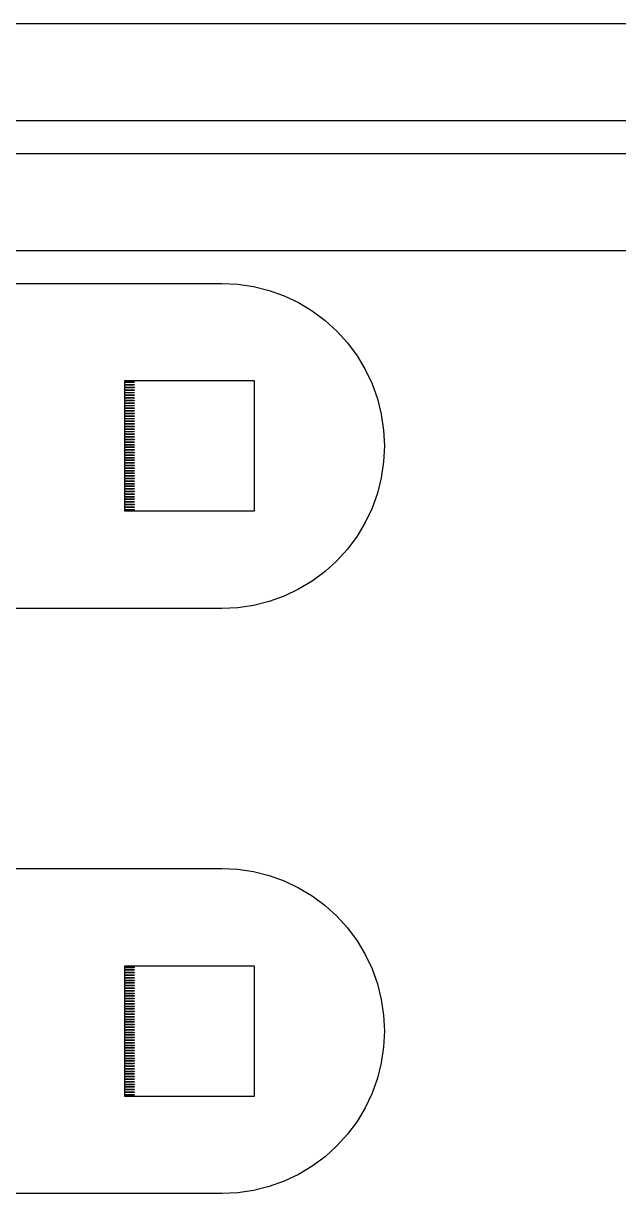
# Model space of a CAD drawing. Extents: x -16 to 132, y -40 to 113.
# Drawn here: x 29.09 to 38.45, y 57.27 to 75.67 of the extents above; entities that cross this region are included whole.
import ezdxf

# ---------------------------------------------------------------- set-up
doc = ezdxf.new("R2010")
doc.units = 0

msp = doc.modelspace()

# ---------------------------------------------------------------- linework, layer by layer
for p, q in [((-2.0452, 75.6724), (112.486, 75.6724)), ((110.952, 74.1385), (-0.51129, 74.1385)), ((0, 73.6272), (110.441, 73.6272)), ((108.907, 72.0933), (1.53389, 72.0933)), ((27.7636, 71.582), (32.2119, 71.582)), ((32.2119, 71.582), (32.4625, 71.5697)), ((32.4625, 71.5697), (32.7106, 71.5329)), ((32.7106, 71.5329), (32.954, 71.4719)), ((32.954, 71.4719), (33.1902, 71.3874)), ((33.1902, 71.3874), (33.417, 71.2801)), ((33.417, 71.2801), (33.6322, 71.1511)), ((33.6322, 71.1511), (33.8337, 71.0017)), ((33.8337, 71.0017), (34.0196, 70.8332)), ((34.0196, 70.8332), (34.1881, 70.6473)), ((34.1881, 70.6473), (34.3375, 70.4458)), ((34.3375, 70.4458), (34.4665, 70.2306)), ((34.4665, 70.2306), (34.5738, 70.0038)), ((32.7232, 70.0481), (30.678, 70.0481)), ((30.678, 70.0481), (30.678, 70.0327)), ((30.678, 70.0327), (30.8314, 70.0327)), ((30.8314, 70.0225), (30.678, 70.0225)), ((30.678, 70.0225), (30.678, 69.9918)), ((30.678, 69.9918), (30.8314, 69.9918)), ((30.8314, 69.9816), (30.678, 69.9816)), ((30.678, 69.9816), (30.678, 69.9509)), ((30.678, 69.9509), (30.8314, 69.9509)), ((30.8314, 70.0327), (30.8314, 70.0225)), ((30.8314, 69.9918), (30.8314, 69.9816)), ((30.8314, 69.9509), (30.8314, 69.9407)), ((32.7232, 68.0029), (32.7232, 70.0481)), ((34.5738, 70.0038), (34.6583, 69.7676)), ((30.8314, 69.9407), (30.678, 69.9407)), ((30.678, 69.9407), (30.678, 69.91)), ((30.678, 69.91), (30.8314, 69.91)), ((30.8314, 69.8998), (30.678, 69.8998)), ((30.678, 69.8998), (30.678, 69.8691)), ((30.678, 69.8691), (30.8314, 69.8691)), ((30.8314, 69.8589), (30.678, 69.8589)), ((30.678, 69.8589), (30.678, 69.8282)), ((30.678, 69.8282), (30.8314, 69.8282)), ((30.8314, 69.818), (30.678, 69.818)), ((30.678, 69.818), (30.678, 69.7873)), ((30.678, 69.7873), (30.8314, 69.7873)), ((30.8314, 69.7771), (30.678, 69.7771)), ((30.678, 69.7771), (30.678, 69.7464)), ((30.8314, 69.91), (30.8314, 69.8998)), ((30.8314, 69.8691), (30.8314, 69.8589)), ((30.8314, 69.8282), (30.8314, 69.818)), ((30.8314, 69.7873), (30.8314, 69.7771)), ((34.6583, 69.7676), (34.7193, 69.5242)), ((30.678, 69.7464), (30.8314, 69.7464)), ((30.8314, 69.7362), (30.678, 69.7362)), ((30.678, 69.7362), (30.678, 69.7055)), ((30.678, 69.7055), (30.8314, 69.7055)), ((30.8314, 69.6953), (30.678, 69.6953)), ((30.678, 69.6953), (30.678, 69.6646)), ((30.678, 69.6646), (30.8314, 69.6646)), ((30.8314, 69.6544), (30.678, 69.6544)), ((30.678, 69.6544), (30.678, 69.6237)), ((30.678, 69.6237), (30.8314, 69.6237)), ((30.8314, 69.6135), (30.678, 69.6135)), ((30.678, 69.6135), (30.678, 69.5828)), ((30.678, 69.5828), (30.8314, 69.5828)), ((30.8314, 69.7464), (30.8314, 69.7362)), ((30.8314, 69.7055), (30.8314, 69.6953)), ((30.8314, 69.6646), (30.8314, 69.6544)), ((30.8314, 69.6237), (30.8314, 69.6135)), ((30.8314, 69.5828), (30.8314, 69.5726)), ((30.8314, 69.5726), (30.678, 69.5726)), ((30.678, 69.5726), (30.678, 69.5419)), ((30.678, 69.5419), (30.8314, 69.5419)), ((30.8314, 69.5317), (30.678, 69.5317)), ((30.678, 69.5317), (30.678, 69.501)), ((30.678, 69.501), (30.8314, 69.501)), ((30.8314, 69.4908), (30.678, 69.4908)), ((30.678, 69.4908), (30.678, 69.4601)), ((30.678, 69.4601), (30.8314, 69.4601)), ((30.8314, 69.4499), (30.678, 69.4499)), ((30.678, 69.4499), (30.678, 69.4192)), ((30.678, 69.4192), (30.8314, 69.4192)), ((30.8314, 69.409), (30.678, 69.409)), ((30.678, 69.409), (30.678, 69.3783)), ((30.8314, 69.5419), (30.8314, 69.5317)), ((30.8314, 69.501), (30.8314, 69.4908)), ((30.8314, 69.4601), (30.8314, 69.4499)), ((30.8314, 69.4192), (30.8314, 69.409)), ((34.7193, 69.5242), (34.7561, 69.2761)), ((30.678, 69.3783), (30.8314, 69.3783)), ((30.8314, 69.3681), (30.678, 69.3681)), ((30.678, 69.3681), (30.678, 69.3374)), ((30.678, 69.3374), (30.8314, 69.3374)), ((30.8314, 69.3272), (30.678, 69.3272)), ((30.678, 69.3272), (30.678, 69.2965)), ((30.678, 69.2965), (30.8314, 69.2965)), ((30.8314, 69.2862), (30.678, 69.2862)), ((30.678, 69.2862), (30.678, 69.2556)), ((30.678, 69.2556), (30.8314, 69.2556)), ((30.8314, 69.2453), (30.678, 69.2453)), ((30.678, 69.2453), (30.678, 69.2147)), ((30.678, 69.2147), (30.8314, 69.2147)), ((30.8314, 69.3783), (30.8314, 69.3681)), ((30.8314, 69.3374), (30.8314, 69.3272)), ((30.8314, 69.2965), (30.8314, 69.2862)), ((30.8314, 69.2556), (30.8314, 69.2453)), ((30.8314, 69.2147), (30.8314, 69.2044)), ((34.7561, 69.2761), (34.7684, 69.0255)), ((30.8314, 69.2044), (30.678, 69.2044)), ((30.678, 69.2044), (30.678, 69.1738)), ((30.678, 69.1738), (30.8314, 69.1738)), ((30.8314, 69.1635), (30.678, 69.1635)), ((30.678, 69.1635), (30.678, 69.1329)), ((30.678, 69.1329), (30.8314, 69.1329)), ((30.8314, 69.1226), (30.678, 69.1226)), ((30.678, 69.1226), (30.678, 69.0919)), ((30.678, 69.0919), (30.8314, 69.0919)), ((30.8314, 69.0817), (30.678, 69.0817)), ((30.678, 69.0817), (30.678, 69.0511)), ((30.678, 69.0511), (30.8314, 69.0511)), ((30.8314, 69.0408), (30.678, 69.0408)), ((30.678, 69.0408), (30.678, 69.0101)), ((30.8314, 69.1738), (30.8314, 69.1635)), ((30.8314, 69.1329), (30.8314, 69.1226)), ((30.8314, 69.0919), (30.8314, 69.0817)), ((30.8314, 69.0511), (30.8314, 69.0408)), ((34.7684, 69.0255), (34.7561, 68.7749)), ((30.678, 69.0101), (30.8314, 69.0101)), ((30.8314, 68.9999), (30.678, 68.9999)), ((30.678, 68.9999), (30.678, 68.9693)), ((30.678, 68.9693), (30.8314, 68.9693)), ((30.8314, 68.959), (30.678, 68.959)), ((30.678, 68.959), (30.678, 68.9284)), ((30.678, 68.9284), (30.8314, 68.9284)), ((30.8314, 68.9181), (30.678, 68.9181)), ((30.678, 68.9181), (30.678, 68.8875)), ((30.678, 68.8875), (30.8314, 68.8875)), ((30.8314, 68.8772), (30.678, 68.8772)), ((30.678, 68.8772), (30.678, 68.8465)), ((30.678, 68.8465), (30.8314, 68.8465)), ((30.8314, 69.0101), (30.8314, 68.9999)), ((30.8314, 68.9693), (30.8314, 68.959)), ((30.8314, 68.9284), (30.8314, 68.9181)), ((30.8314, 68.8875), (30.8314, 68.8772)), ((30.8314, 68.8465), (30.8314, 68.8363)), ((30.8314, 68.8363), (30.678, 68.8363)), ((30.678, 68.8363), (30.678, 68.8056)), ((30.678, 68.8056), (30.8314, 68.8056)), ((30.8314, 68.7954), (30.678, 68.7954)), ((30.678, 68.7954), (30.678, 68.7647)), ((30.678, 68.7647), (30.8314, 68.7647)), ((30.8314, 68.7545), (30.678, 68.7545)), ((30.678, 68.7545), (30.678, 68.7238)), ((30.678, 68.7238), (30.8314, 68.7238)), ((30.8314, 68.7136), (30.678, 68.7136)), ((30.678, 68.7136), (30.678, 68.6829)), ((30.678, 68.6829), (30.8314, 68.6829)), ((30.8314, 68.6727), (30.678, 68.6727)), ((30.678, 68.6727), (30.678, 68.642)), ((30.8314, 68.8056), (30.8314, 68.7954)), ((30.8314, 68.7647), (30.8314, 68.7545)), ((30.8314, 68.7238), (30.8314, 68.7136)), ((30.8314, 68.6829), (30.8314, 68.6727)), ((34.7561, 68.7749), (34.7193, 68.5267)), ((30.678, 68.642), (30.8314, 68.642)), ((30.8314, 68.6318), (30.678, 68.6318)), ((30.678, 68.6318), (30.678, 68.6011)), ((30.678, 68.6011), (30.8314, 68.6011)), ((30.8314, 68.5909), (30.678, 68.5909)), ((30.678, 68.5909), (30.678, 68.5602)), ((30.678, 68.5602), (30.8314, 68.5602)), ((30.8314, 68.55), (30.678, 68.55)), ((30.678, 68.55), (30.678, 68.5193)), ((30.678, 68.5193), (30.8314, 68.5193)), ((30.8314, 68.5091), (30.678, 68.5091)), ((30.678, 68.5091), (30.678, 68.4784)), ((30.678, 68.4784), (30.8314, 68.4784)), ((30.8314, 68.642), (30.8314, 68.6318)), ((30.8314, 68.6011), (30.8314, 68.5909)), ((30.8314, 68.5602), (30.8314, 68.55)), ((30.8314, 68.5193), (30.8314, 68.5091)), ((30.8314, 68.4784), (30.8314, 68.4682)), ((34.7193, 68.5267), (34.6583, 68.2834)), ((30.8314, 68.4682), (30.678, 68.4682)), ((30.678, 68.4682), (30.678, 68.4375)), ((30.678, 68.4375), (30.8314, 68.4375)), ((30.8314, 68.4273), (30.678, 68.4273)), ((30.678, 68.4273), (30.678, 68.3966)), ((30.678, 68.3966), (30.8314, 68.3966)), ((30.8314, 68.3864), (30.678, 68.3864)), ((30.678, 68.3864), (30.678, 68.3557)), ((30.678, 68.3557), (30.8314, 68.3557)), ((30.8314, 68.3455), (30.678, 68.3455)), ((30.678, 68.3455), (30.678, 68.3148)), ((30.678, 68.3148), (30.8314, 68.3148)), ((30.8314, 68.3046), (30.678, 68.3046)), ((30.678, 68.3046), (30.678, 68.2739)), ((30.8314, 68.4375), (30.8314, 68.4273)), ((30.8314, 68.3966), (30.8314, 68.3864)), ((30.8314, 68.3557), (30.8314, 68.3455)), ((30.8314, 68.3148), (30.8314, 68.3046)), ((30.678, 68.2739), (30.8314, 68.2739)), ((30.8314, 68.2637), (30.678, 68.2637)), ((30.678, 68.2637), (30.678, 68.233)), ((30.678, 68.233), (30.8314, 68.233)), ((30.8314, 68.2228), (30.678, 68.2228)), ((30.678, 68.2228), (30.678, 68.1921)), ((30.678, 68.1921), (30.8314, 68.1921)), ((30.8314, 68.1819), (30.678, 68.1819)), ((30.678, 68.1819), (30.678, 68.1512)), ((30.678, 68.1512), (30.8314, 68.1512)), ((30.8314, 68.141), (30.678, 68.141)), ((30.678, 68.141), (30.678, 68.1103)), ((30.678, 68.1103), (30.8314, 68.1103)), ((30.8314, 68.2739), (30.8314, 68.2637)), ((30.8314, 68.233), (30.8314, 68.2228)), ((30.8314, 68.1921), (30.8314, 68.1819)), ((30.8314, 68.1512), (30.8314, 68.141)), ((30.8314, 68.1103), (30.8314, 68.1)), ((34.6583, 68.2834), (34.5738, 68.0472)), ((30.8314, 68.1), (30.678, 68.1)), ((30.678, 68.1), (30.678, 68.0694)), ((30.678, 68.0694), (30.8314, 68.0694)), ((30.8314, 68.0591), (30.678, 68.0591)), ((30.678, 68.0591), (30.678, 68.0285)), ((30.678, 68.0285), (30.8314, 68.0285)), ((30.8314, 68.0182), (30.678, 68.0182)), ((30.678, 68.0182), (30.678, 68.0029)), ((30.678, 68.0029), (32.7232, 68.0029)), ((30.8314, 68.0694), (30.8314, 68.0591)), ((30.8314, 68.0285), (30.8314, 68.0182)), ((34.5738, 68.0472), (34.4665, 67.8204)), ((34.4665, 67.8204), (34.3375, 67.6052)), ((34.3375, 67.6052), (34.1881, 67.4037)), ((34.1881, 67.4037), (34.0196, 67.2178)), ((34.0196, 67.2178), (33.8337, 67.0493)), ((33.8337, 67.0493), (33.6322, 66.8999)), ((33.6322, 66.8999), (33.417, 66.7709)), ((33.1902, 66.6636), (32.954, 66.5791)), ((33.417, 66.7709), (33.1902, 66.6636)), ((32.2119, 66.469), (27.7636, 66.469)), ((32.4625, 66.4813), (32.2119, 66.469)), ((32.7106, 66.5181), (32.4625, 66.4813)), ((32.954, 66.5791), (32.7106, 66.5181)), ((27.7636, 62.3786), (32.2119, 62.3786)), ((32.2119, 62.3786), (32.4625, 62.3663)), ((32.4625, 62.3663), (32.7106, 62.3295)), ((32.7106, 62.3295), (32.954, 62.2685)), ((32.954, 62.2685), (33.1902, 62.184)), ((33.1902, 62.184), (33.417, 62.0767)), ((33.417, 62.0767), (33.6322, 61.9477)), ((33.6322, 61.9477), (33.8337, 61.7983)), ((33.8337, 61.7983), (34.0196, 61.6298)), ((34.0196, 61.6298), (34.1881, 61.4439)), ((34.1881, 61.4439), (34.3375, 61.2424)), ((34.3375, 61.2424), (34.4665, 61.0272)), ((34.4665, 61.0272), (34.5738, 60.8004)), ((32.7232, 60.8447), (30.678, 60.8447)), ((30.678, 60.8447), (30.678, 60.8293)), ((30.678, 60.8293), (30.8314, 60.8293)), ((30.8314, 60.8191), (30.678, 60.8191)), ((30.678, 60.8191), (30.678, 60.7884)), ((30.678, 60.7884), (30.8314, 60.7884)), ((30.8314, 60.7782), (30.678, 60.7782)), ((30.678, 60.7782), (30.678, 60.7475)), ((30.678, 60.7475), (30.8314, 60.7475)), ((30.8314, 60.8293), (30.8314, 60.8191)), ((30.8314, 60.7884), (30.8314, 60.7782)), ((30.8314, 60.7475), (30.8314, 60.7373)), ((32.7232, 58.7995), (32.7232, 60.8447)), ((34.5738, 60.8004), (34.6583, 60.5642)), ((30.8314, 60.7373), (30.678, 60.7373)), ((30.678, 60.7373), (30.678, 60.7066)), ((30.678, 60.7066), (30.8314, 60.7066)), ((30.8314, 60.6964), (30.678, 60.6964)), ((30.678, 60.6964), (30.678, 60.6657)), ((30.678, 60.6657), (30.8314, 60.6657)), ((30.8314, 60.6555), (30.678, 60.6555)), ((30.678, 60.6555), (30.678, 60.6248)), ((30.678, 60.6248), (30.8314, 60.6248)), ((30.8314, 60.6146), (30.678, 60.6146)), ((30.678, 60.6146), (30.678, 60.5839)), ((30.678, 60.5839), (30.8314, 60.5839)), ((30.8314, 60.5737), (30.678, 60.5737)), ((30.678, 60.5737), (30.678, 60.543)), ((30.8314, 60.7066), (30.8314, 60.6964)), ((30.8314, 60.6657), (30.8314, 60.6555)), ((30.8314, 60.6248), (30.8314, 60.6146)), ((30.8314, 60.5839), (30.8314, 60.5737)), ((34.6583, 60.5642), (34.7193, 60.3208)), ((30.678, 60.543), (30.8314, 60.543)), ((30.8314, 60.5328), (30.678, 60.5328)), ((30.678, 60.5328), (30.678, 60.5021)), ((30.678, 60.5021), (30.8314, 60.5021)), ((30.8314, 60.4919), (30.678, 60.4919)), ((30.678, 60.4919), (30.678, 60.4612)), ((30.678, 60.4612), (30.8314, 60.4612)), ((30.8314, 60.451), (30.678, 60.451)), ((30.678, 60.451), (30.678, 60.4203)), ((30.678, 60.4203), (30.8314, 60.4203)), ((30.8314, 60.4101), (30.678, 60.4101)), ((30.678, 60.4101), (30.678, 60.3794)), ((30.678, 60.3794), (30.8314, 60.3794)), ((30.8314, 60.543), (30.8314, 60.5328)), ((30.8314, 60.5021), (30.8314, 60.4919)), ((30.8314, 60.4612), (30.8314, 60.451)), ((30.8314, 60.4203), (30.8314, 60.4101)), ((30.8314, 60.3794), (30.8314, 60.3692)), ((30.8314, 60.3692), (30.678, 60.3692)), ((30.678, 60.3692), (30.678, 60.3385)), ((30.678, 60.3385), (30.8314, 60.3385)), ((30.8314, 60.3283), (30.678, 60.3283)), ((30.678, 60.3283), (30.678, 60.2976)), ((30.678, 60.2976), (30.8314, 60.2976)), ((30.8314, 60.2874), (30.678, 60.2874)), ((30.678, 60.2874), (30.678, 60.2567)), ((30.678, 60.2567), (30.8314, 60.2567)), ((30.8314, 60.2465), (30.678, 60.2465)), ((30.678, 60.2465), (30.678, 60.2158)), ((30.678, 60.2158), (30.8314, 60.2158)), ((30.8314, 60.2056), (30.678, 60.2056)), ((30.678, 60.2056), (30.678, 60.1749)), ((30.8314, 60.3385), (30.8314, 60.3283)), ((30.8314, 60.2976), (30.8314, 60.2874)), ((30.8314, 60.2567), (30.8314, 60.2465)), ((30.8314, 60.2158), (30.8314, 60.2056)), ((34.7193, 60.3208), (34.7561, 60.0727)), ((30.678, 60.1749), (30.8314, 60.1749)), ((30.8314, 60.1647), (30.678, 60.1647)), ((30.678, 60.1647), (30.678, 60.134)), ((30.678, 60.134), (30.8314, 60.134)), ((30.8314, 60.1238), (30.678, 60.1238)), ((30.678, 60.1238), (30.678, 60.0931)), ((30.678, 60.0931), (30.8314, 60.0931)), ((30.8314, 60.0828), (30.678, 60.0828)), ((30.678, 60.0828), (30.678, 60.0522)), ((30.678, 60.0522), (30.8314, 60.0522)), ((30.8314, 60.0419), (30.678, 60.0419)), ((30.678, 60.0419), (30.678, 60.0113)), ((30.678, 60.0113), (30.8314, 60.0113)), ((30.8314, 60.1749), (30.8314, 60.1647)), ((30.8314, 60.134), (30.8314, 60.1238)), ((30.8314, 60.0931), (30.8314, 60.0828)), ((30.8314, 60.0522), (30.8314, 60.0419)), ((30.8314, 60.0113), (30.8314, 60.001)), ((34.7561, 60.0727), (34.7684, 59.8221)), ((30.8314, 60.001), (30.678, 60.001)), ((30.678, 60.001), (30.678, 59.9704)), ((30.678, 59.9704), (30.8314, 59.9704)), ((30.8314, 59.9601), (30.678, 59.9601)), ((30.678, 59.9601), (30.678, 59.9295)), ((30.678, 59.9295), (30.8314, 59.9295)), ((30.8314, 59.9192), (30.678, 59.9192)), ((30.678, 59.9192), (30.678, 59.8885)), ((30.678, 59.8885), (30.8314, 59.8885)), ((30.8314, 59.8783), (30.678, 59.8783)), ((30.678, 59.8783), (30.678, 59.8477)), ((30.678, 59.8477), (30.8314, 59.8477)), ((30.8314, 59.8374), (30.678, 59.8374)), ((30.678, 59.8374), (30.678, 59.8067)), ((30.8314, 59.9704), (30.8314, 59.9601)), ((30.8314, 59.9295), (30.8314, 59.9192)), ((30.8314, 59.8885), (30.8314, 59.8783)), ((30.8314, 59.8477), (30.8314, 59.8374)), ((34.7684, 59.8221), (34.7561, 59.5715)), ((30.678, 59.8067), (30.8314, 59.8067)), ((30.8314, 59.7965), (30.678, 59.7965)), ((30.678, 59.7965), (30.678, 59.7659)), ((30.678, 59.7659), (30.8314, 59.7659)), ((30.8314, 59.7556), (30.678, 59.7556)), ((30.678, 59.7556), (30.678, 59.725)), ((30.678, 59.725), (30.8314, 59.725)), ((30.8314, 59.7147), (30.678, 59.7147)), ((30.678, 59.7147), (30.678, 59.6841)), ((30.678, 59.6841), (30.8314, 59.6841)), ((30.8314, 59.6738), (30.678, 59.6738)), ((30.678, 59.6738), (30.678, 59.6431)), ((30.678, 59.6431), (30.8314, 59.6431)), ((30.8314, 59.8067), (30.8314, 59.7965)), ((30.8314, 59.7659), (30.8314, 59.7556)), ((30.8314, 59.725), (30.8314, 59.7147)), ((30.8314, 59.6841), (30.8314, 59.6738)), ((30.8314, 59.6431), (30.8314, 59.6329)), ((30.8314, 59.6329), (30.678, 59.6329)), ((30.678, 59.6329), (30.678, 59.6022)), ((30.678, 59.6022), (30.8314, 59.6022)), ((30.8314, 59.592), (30.678, 59.592)), ((30.678, 59.592), (30.678, 59.5613)), ((30.678, 59.5613), (30.8314, 59.5613)), ((30.8314, 59.5511), (30.678, 59.5511)), ((30.678, 59.5511), (30.678, 59.5204)), ((30.678, 59.5204), (30.8314, 59.5204)), ((30.8314, 59.5102), (30.678, 59.5102)), ((30.678, 59.5102), (30.678, 59.4795)), ((30.678, 59.4795), (30.8314, 59.4795)), ((30.8314, 59.4693), (30.678, 59.4693)), ((30.678, 59.4693), (30.678, 59.4386)), ((30.8314, 59.6022), (30.8314, 59.592)), ((30.8314, 59.5613), (30.8314, 59.5511)), ((30.8314, 59.5204), (30.8314, 59.5102)), ((30.8314, 59.4795), (30.8314, 59.4693)), ((34.7561, 59.5715), (34.7193, 59.3233)), ((30.678, 59.4386), (30.8314, 59.4386)), ((30.8314, 59.4284), (30.678, 59.4284)), ((30.678, 59.4284), (30.678, 59.3977)), ((30.678, 59.3977), (30.8314, 59.3977)), ((30.8314, 59.3875), (30.678, 59.3875)), ((30.678, 59.3875), (30.678, 59.3568)), ((30.678, 59.3568), (30.8314, 59.3568)), ((30.8314, 59.3466), (30.678, 59.3466)), ((30.678, 59.3466), (30.678, 59.3159)), ((30.678, 59.3159), (30.8314, 59.3159)), ((30.8314, 59.3057), (30.678, 59.3057)), ((30.678, 59.3057), (30.678, 59.275)), ((30.678, 59.275), (30.8314, 59.275)), ((30.8314, 59.4386), (30.8314, 59.4284)), ((30.8314, 59.3977), (30.8314, 59.3875)), ((30.8314, 59.3568), (30.8314, 59.3466)), ((30.8314, 59.3159), (30.8314, 59.3057)), ((30.8314, 59.275), (30.8314, 59.2648)), ((34.7193, 59.3233), (34.6583, 59.08)), ((30.8314, 59.2648), (30.678, 59.2648)), ((30.678, 59.2648), (30.678, 59.2341)), ((30.678, 59.2341), (30.8314, 59.2341)), ((30.8314, 59.2239), (30.678, 59.2239)), ((30.678, 59.2239), (30.678, 59.1932)), ((30.678, 59.1932), (30.8314, 59.1932)), ((30.8314, 59.183), (30.678, 59.183)), ((30.678, 59.183), (30.678, 59.1523)), ((30.678, 59.1523), (30.8314, 59.1523)), ((30.8314, 59.1421), (30.678, 59.1421)), ((30.678, 59.1421), (30.678, 59.1114)), ((30.678, 59.1114), (30.8314, 59.1114)), ((30.8314, 59.1012), (30.678, 59.1012)), ((30.678, 59.1012), (30.678, 59.0705)), ((30.8314, 59.2341), (30.8314, 59.2239)), ((30.8314, 59.1932), (30.8314, 59.183)), ((30.8314, 59.1523), (30.8314, 59.1421)), ((30.8314, 59.1114), (30.8314, 59.1012)), ((30.678, 59.0705), (30.8314, 59.0705)), ((30.8314, 59.0603), (30.678, 59.0603)), ((30.678, 59.0603), (30.678, 59.0296)), ((30.678, 59.0296), (30.8314, 59.0296)), ((30.8314, 59.0194), (30.678, 59.0194)), ((30.678, 59.0194), (30.678, 58.9887)), ((30.678, 58.9887), (30.8314, 58.9887)), ((30.8314, 58.9785), (30.678, 58.9785)), ((30.678, 58.9785), (30.678, 58.9478)), ((30.678, 58.9478), (30.8314, 58.9478)), ((30.8314, 58.9375), (30.678, 58.9375)), ((30.678, 58.9375), (30.678, 58.9069)), ((30.678, 58.9069), (30.8314, 58.9069)), ((30.8314, 59.0705), (30.8314, 59.0603)), ((30.8314, 59.0296), (30.8314, 59.0194)), ((30.8314, 58.9887), (30.8314, 58.9785)), ((30.8314, 58.9478), (30.8314, 58.9375)), ((30.8314, 58.9069), (30.8314, 58.8966)), ((34.6583, 59.08), (34.5738, 58.8438)), ((30.8314, 58.8966), (30.678, 58.8966)), ((30.678, 58.8966), (30.678, 58.866)), ((30.678, 58.866), (30.8314, 58.866)), ((30.8314, 58.8557), (30.678, 58.8557)), ((30.678, 58.8557), (30.678, 58.8251)), ((30.678, 58.8251), (30.8314, 58.8251)), ((30.8314, 58.8148), (30.678, 58.8148)), ((30.678, 58.8148), (30.678, 58.7995)), ((30.678, 58.7995), (32.7232, 58.7995)), ((30.8314, 58.866), (30.8314, 58.8557)), ((30.8314, 58.8251), (30.8314, 58.8148)), ((34.5738, 58.8438), (34.4665, 58.617)), ((34.4665, 58.617), (34.3375, 58.4018)), ((34.3375, 58.4018), (34.1881, 58.2003)), ((34.1881, 58.2003), (34.0196, 58.0144)), ((34.0196, 58.0144), (33.8337, 57.8459)), ((33.8337, 57.8459), (33.6322, 57.6965)), ((33.6322, 57.6965), (33.417, 57.5675)), ((33.1902, 57.4602), (32.954, 57.3757)), ((33.417, 57.5675), (33.1902, 57.4602)), ((32.2119, 57.2656), (27.7636, 57.2656)), ((32.4625, 57.2779), (32.2119, 57.2656)), ((32.7106, 57.3147), (32.4625, 57.2779)), ((32.954, 57.3757), (32.7106, 57.3147))]:
    msp.add_line(p, q)

doc.saveas('drawing.dxf')
